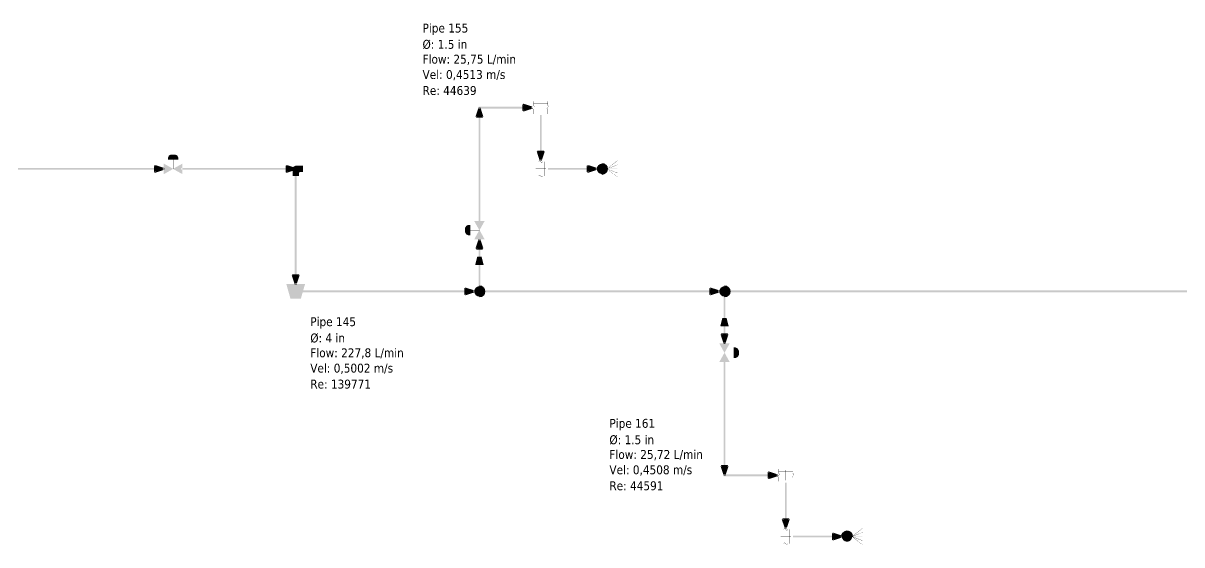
# Model space of a CAD drawing. Header units: inches. Extents: x 0.44 to 8.19, y 2.8 to 6.21.
# Drawn here: x 5.956 to 7.014, y 3.555 to 4.031 of the extents above; entities that cross this region are included whole.
import ezdxf

# ---------------------------------------------------------------- set-up
doc = ezdxf.new("R2010")
doc.units = ezdxf.units.IN
doc.header["$MEASUREMENT"] = 0
for name, color, linetype in [('PDF2_Geometry', 7, 'Continuous'), ('PDF2_Solid Fills', 7, 'Continuous'), ('PDF2_Text', 7, 'Continuous')]:
    doc.layers.add(name, color=color, linetype=linetype)
doc.styles.add('PDF Tahoma', font='tahoma.ttf')

msp = doc.modelspace()

# ---------------------------------------------------------------- hatches: boundary and pattern name
at = {"layer": 'PDF2_Solid Fills', "transparency": 33554687}
h = msp.add_hatch(color=256, dxfattribs=at)
h.paths.add_polyline_path([(6.4134, 3.9576), (6.4218, 3.9548), (6.4218, 3.9532), (6.4134, 3.9505), (6.4123, 3.9512), (6.4123, 3.9568)], flags=0)
h.paths.add_polyline_path([(6.414, 3.9568), (6.414, 3.9512), (6.4131, 3.9512), (6.4129, 3.952), (6.4213, 3.9548), (6.4216, 3.954), (6.4213, 3.9532), (6.4129, 3.9561), (6.4131, 3.9568)], flags=0)
for points in [[(6.4226, 3.9596), (6.4226, 3.9577), (6.4224, 3.9577), (6.4224, 3.9597), (6.4226, 3.9597)], [(6.4226, 3.9578), (6.4226, 3.9558), (6.4224, 3.9558), (6.4224, 3.9578), (6.4226, 3.9578)], [(6.4355, 3.9577), (6.4224, 3.9577), (6.4224, 3.9578), (6.4356, 3.9578), (6.4356, 3.9577)], [(6.4289, 3.9494), (6.4289, 3.9588), (6.4291, 3.9588), (6.4291, 3.9493), (6.4289, 3.9493)], [(6.4356, 3.9596), (6.4356, 3.9577), (6.4354, 3.9577), (6.4354, 3.9597), (6.4356, 3.9597)], [(6.4354, 3.9559), (6.4354, 3.9578), (6.4356, 3.9578), (6.4356, 3.9558), (6.4354, 3.9558)], [(6.4234, 3.9549), (6.4216, 3.953), (6.4214, 3.9531), (6.4234, 3.9551), (6.4235, 3.955)], [(6.4216, 3.9532), (6.4226, 3.9522), (6.4225, 3.952), (6.4224, 3.9521), (6.4215, 3.9531), (6.4214, 3.9531), (6.4216, 3.9532)], [(6.4225, 3.9559), (6.4235, 3.955), (6.4234, 3.9549), (6.4224, 3.9559), (6.4225, 3.956)], [(6.4226, 3.9522), (6.4226, 3.9502), (6.4224, 3.9502), (6.4224, 3.9523), (6.4226, 3.9523)], [(6.4225, 3.9504), (6.4356, 3.9504), (6.4356, 3.9502), (6.4224, 3.9502), (6.4224, 3.9504)], [(6.4226, 3.9503), (6.4226, 3.9483), (6.4224, 3.9483), (6.4224, 3.9504), (6.4226, 3.9504)], [(6.429, 3.9495), (6.4319, 3.9495), (6.4319, 3.9493), (6.4289, 3.9493), (6.4289, 3.9495)], [(6.4345, 3.9532), (6.4364, 3.955), (6.4365, 3.9551), (6.4366, 3.955), (6.4365, 3.9549), (6.4346, 3.9531), (6.4346, 3.953), (6.4345, 3.9531)], [(6.4354, 3.9521), (6.4345, 3.9531), (6.4345, 3.9531), (6.4346, 3.9532), (6.4346, 3.9532), (6.4356, 3.9523), (6.4357, 3.9522), (6.4355, 3.952)], [(6.4364, 3.9549), (6.4354, 3.9558), (6.4354, 3.9559), (6.4355, 3.956), (6.4366, 3.955), (6.4365, 3.9549)], [(6.4354, 3.9503), (6.4354, 3.9523), (6.4356, 3.9523), (6.4356, 3.9502), (6.4354, 3.9502)], [(6.4356, 3.9503), (6.4356, 3.9483), (6.4354, 3.9483), (6.4354, 3.9504), (6.4356, 3.9504)], [(6.0933, 3.8981), (6.0933, 3.9066), (6.0935, 3.9066), (6.0935, 3.898), (6.0933, 3.898)], [(6.4253, 3.9046), (6.4233, 3.9046), (6.4233, 3.9047), (6.4253, 3.9047), (6.4253, 3.9046)], [(6.4271, 3.9046), (6.4252, 3.9046), (6.4252, 3.9047), (6.4272, 3.9047), (6.4272, 3.9046)], [(6.4253, 3.9046), (6.4253, 3.8915), (6.4252, 3.8915), (6.4252, 3.9047), (6.4253, 3.9047)], [(6.4281, 3.9055), (6.4271, 3.9045), (6.427, 3.9046), (6.4271, 3.9047), (6.428, 3.9057), (6.4281, 3.9057), (6.4282, 3.9055)], [(6.4298, 3.9036), (6.4279, 3.9055), (6.4281, 3.9057), (6.4301, 3.9037), (6.4299, 3.9036)], [(6.4309, 3.9046), (6.43, 3.9036), (6.4299, 3.9036), (6.4298, 3.9037), (6.4298, 3.9038), (6.4308, 3.9047), (6.4309, 3.9047), (6.431, 3.9046)], [(6.4327, 3.9046), (6.4308, 3.9046), (6.4308, 3.9047), (6.4328, 3.9047), (6.4328, 3.9046)], [(6.4326, 3.8916), (6.4326, 3.9047), (6.4328, 3.9047), (6.4328, 3.8915), (6.4326, 3.8915)], [(6.4346, 3.9046), (6.4326, 3.9046), (6.4326, 3.9047), (6.4347, 3.9047), (6.4347, 3.9046)], [(6.4895, 3.8982), (6.4989, 3.9057), (6.4989, 3.9057), (6.499, 3.9055), (6.499, 3.9055), (6.4896, 3.8981), (6.4896, 3.898), (6.4895, 3.8981)], [(6.4243, 3.8982), (6.4338, 3.8982), (6.4338, 3.898), (6.4243, 3.898), (6.4243, 3.8982)], [(6.4244, 3.8981), (6.4244, 3.8952), (6.4243, 3.8952), (6.4243, 3.8982), (6.4244, 3.8982)], [(6.4896, 3.8981, 0.415165), (6.4849, 3.9028), (6.4849, 3.9028, 0.410695), (6.4803, 3.8981), (6.4803, 3.8981, 0.410694), (6.4849, 3.8934), (6.4849, 3.8934, 0.415164)], [(6.4849, 3.8982), (6.499, 3.8982), (6.499, 3.898), (6.4849, 3.898), (6.4849, 3.8982)], [(6.4896, 3.8982), (6.4989, 3.9019), (6.499, 3.902), (6.499, 3.9018), (6.499, 3.9017), (6.4896, 3.8981), (6.4895, 3.898), (6.4895, 3.8982)], [(6.4896, 3.8982), (6.499, 3.8907), (6.499, 3.8907), (6.4989, 3.8905), (6.4989, 3.8906), (6.4895, 3.8981), (6.4895, 3.8981), (6.4896, 3.8982)], [(6.4896, 3.8982), (6.499, 3.8945), (6.499, 3.8944), (6.499, 3.8943), (6.4989, 3.8943), (6.4896, 3.8981), (6.4895, 3.8981), (6.4895, 3.8982)], [(6.4253, 3.8915), (6.4233, 3.8915), (6.4233, 3.8917), (6.4253, 3.8917), (6.4253, 3.8915)], [(6.4253, 3.8917), (6.4272, 3.8917), (6.4272, 3.8915), (6.4252, 3.8915), (6.4252, 3.8917)], [(6.4271, 3.8917), (6.4281, 3.8926), (6.4282, 3.8925), (6.4272, 3.8915), (6.4271, 3.8914), (6.427, 3.8916)], [(6.4281, 3.8926), (6.43, 3.8907), (6.4301, 3.8906), (6.4299, 3.8905), (6.4298, 3.8906), (6.428, 3.8925), (6.4279, 3.8925), (6.4281, 3.8926)], [(6.4298, 3.8907), (6.4308, 3.8917), (6.4309, 3.8917), (6.431, 3.8916), (6.4309, 3.8915), (6.43, 3.8906), (6.4299, 3.8905), (6.4298, 3.8906)], [(6.4309, 3.8917), (6.4328, 3.8917), (6.4328, 3.8915), (6.4308, 3.8915), (6.4308, 3.8917)], [(6.4346, 3.8915), (6.4326, 3.8915), (6.4326, 3.8917), (6.4347, 3.8917), (6.4347, 3.8915)], [(6.373, 3.8421), (6.3646, 3.8421), (6.3646, 3.8423), (6.3732, 3.8423), (6.3732, 3.8421)], [(6.3777, 3.7862, 0.415164), (6.373, 3.7909), (6.373, 3.7909, 0.409605), (6.3684, 3.7862), (6.3684, 3.7862, 0.408515), (6.373, 3.7816), (6.373, 3.7816, 0.414077)], [(6.6015, 3.7862, 0.414071), (6.5968, 3.7909), (6.5968, 3.7909, 0.410694), (6.5921, 3.7862), (6.5921, 3.7862, 0.409605), (6.5968, 3.7816), (6.5968, 3.7816, 0.412984)], [(6.5968, 3.7304), (6.6053, 3.7304), (6.6053, 3.7303), (6.5967, 3.7303), (6.5967, 3.7304)], [(6.6472, 3.6193), (6.6453, 3.6174), (6.6451, 3.6175), (6.6452, 3.6176), (6.6471, 3.6194), (6.6471, 3.6195), (6.6472, 3.6194)], [(6.6463, 3.624), (6.6463, 3.6221), (6.6461, 3.6221), (6.6461, 3.6241), (6.6463, 3.6241)], [(6.6463, 3.6222), (6.6463, 3.6202), (6.6461, 3.6202), (6.6461, 3.6222), (6.6463, 3.6222)], [(6.6592, 3.6221), (6.6461, 3.6221), (6.6461, 3.6222), (6.6593, 3.6222), (6.6593, 3.6221)], [(6.6463, 3.6204), (6.6472, 3.6194), (6.6472, 3.6194), (6.6471, 3.6192), (6.6462, 3.6202), (6.6461, 3.6203), (6.6462, 3.6204)], [(6.6527, 3.6138), (6.6527, 3.6232), (6.6528, 3.6232), (6.6528, 3.6137), (6.6527, 3.6137)], [(6.6583, 3.6176), (6.6602, 3.6195), (6.6603, 3.6194), (6.6603, 3.6193), (6.6584, 3.6175), (6.6583, 3.6174), (6.6582, 3.6175)], [(6.6601, 3.6193), (6.6592, 3.6202), (6.6591, 3.6203), (6.6592, 3.6204), (6.6603, 3.6194), (6.6602, 3.6192)], [(6.6593, 3.624), (6.6593, 3.6221), (6.6592, 3.6221), (6.6592, 3.6241), (6.6593, 3.6241)], [(6.6592, 3.6203), (6.6592, 3.6222), (6.6593, 3.6222), (6.6593, 3.6202), (6.6592, 3.6202)], [(6.6453, 3.6176), (6.6463, 3.6166), (6.6462, 3.6165), (6.6452, 3.6175), (6.6451, 3.6175), (6.6453, 3.6176)], [(6.6463, 3.6166), (6.6463, 3.6146), (6.6461, 3.6146), (6.6461, 3.6166), (6.6463, 3.6166)], [(6.6462, 3.6148), (6.6593, 3.6148), (6.6593, 3.6146), (6.6461, 3.6146), (6.6461, 3.6148)], [(6.6463, 3.6147), (6.6463, 3.6128), (6.6461, 3.6128), (6.6461, 3.6148), (6.6463, 3.6148)], [(6.6527, 3.6139), (6.6556, 3.6139), (6.6556, 3.6137), (6.6527, 3.6137), (6.6527, 3.6139)], [(6.6592, 3.6165), (6.6582, 3.6175), (6.6583, 3.6176), (6.6593, 3.6166), (6.6594, 3.6166), (6.6592, 3.6165)], [(6.6592, 3.6147), (6.6592, 3.6166), (6.6593, 3.6166), (6.6593, 3.6146), (6.6592, 3.6146)], [(6.6593, 3.6147), (6.6593, 3.6128), (6.6592, 3.6128), (6.6592, 3.6148), (6.6593, 3.6148)], [(6.649, 3.569), (6.647, 3.569), (6.647, 3.5691), (6.6491, 3.5691), (6.6491, 3.569)], [(6.6509, 3.569), (6.6489, 3.569), (6.6489, 3.5691), (6.6509, 3.5691), (6.6509, 3.569)], [(6.6491, 3.569), (6.6491, 3.5559), (6.6489, 3.5559), (6.6489, 3.5691), (6.6491, 3.5691)], [(6.6519, 3.5699), (6.6509, 3.569), (6.6509, 3.5689), (6.6508, 3.5691), (6.6518, 3.5701), (6.6519, 3.57)], [(6.6536, 3.568), (6.6517, 3.5699), (6.6517, 3.57), (6.6518, 3.5701), (6.6519, 3.57), (6.6537, 3.5681), (6.6538, 3.5681), (6.6536, 3.568)], [(6.6547, 3.569), (6.6537, 3.568), (6.6536, 3.568), (6.6535, 3.5681), (6.6536, 3.5681), (6.6545, 3.5691), (6.6546, 3.5692), (6.6547, 3.569)], [(6.6565, 3.569), (6.6545, 3.569), (6.6545, 3.5691), (6.6565, 3.5691), (6.6565, 3.569)], [(6.6564, 3.556), (6.6564, 3.5691), (6.6565, 3.5691), (6.6565, 3.5559), (6.6564, 3.5559)], [(6.6583, 3.569), (6.6564, 3.569), (6.6564, 3.5691), (6.6584, 3.5691), (6.6584, 3.569)], [(6.7133, 3.5625, 0.415163), (6.7087, 3.5672), (6.7087, 3.5672, 0.414673), (6.704, 3.5625), (6.704, 3.5625, 0.410199), (6.7087, 3.5578), (6.7087, 3.5578, 0.410694)], [(6.7133, 3.5626), (6.7226, 3.57), (6.7227, 3.5701), (6.7228, 3.5699), (6.7227, 3.5699), (6.7134, 3.5624), (6.7133, 3.5624), (6.7132, 3.5625)], [(6.7133, 3.5626), (6.7226, 3.5663), (6.7227, 3.5663), (6.7228, 3.5662), (6.7227, 3.5662), (6.7134, 3.5624), (6.7133, 3.5624), (6.7132, 3.5626)], [(6.649, 3.5559), (6.647, 3.5559), (6.647, 3.556), (6.6491, 3.556), (6.6491, 3.5559)], [(6.6481, 3.5626), (6.6575, 3.5626), (6.6575, 3.5624), (6.648, 3.5624), (6.648, 3.5626)], [(6.6482, 3.5625), (6.6482, 3.5596), (6.648, 3.5596), (6.648, 3.5626), (6.6482, 3.5626)], [(6.649, 3.556), (6.6509, 3.556), (6.6509, 3.5559), (6.6489, 3.5559), (6.6489, 3.556)], [(6.6508, 3.556), (6.6518, 3.557), (6.6519, 3.5569), (6.6509, 3.5559), (6.6508, 3.556)], [(6.6519, 3.557), (6.6538, 3.5551), (6.6536, 3.555), (6.6517, 3.5569), (6.6518, 3.557)], [(6.6536, 3.5551), (6.6546, 3.5561), (6.6547, 3.556), (6.6547, 3.5559), (6.6537, 3.555), (6.6536, 3.555), (6.6535, 3.5551)], [(6.6546, 3.556), (6.6565, 3.556), (6.6565, 3.5559), (6.6545, 3.5559), (6.6545, 3.556)], [(6.6583, 3.5559), (6.6564, 3.5559), (6.6564, 3.556), (6.6584, 3.556), (6.6584, 3.5559)], [(6.7087, 3.5626), (6.7227, 3.5626), (6.7227, 3.5624), (6.7086, 3.5624), (6.7086, 3.5626)], [(6.7134, 3.5626), (6.7227, 3.5551), (6.7228, 3.5551), (6.7227, 3.555), (6.7226, 3.555), (6.7133, 3.5624), (6.7132, 3.5625), (6.7133, 3.5626)], [(6.7134, 3.5626), (6.7227, 3.5589), (6.7228, 3.5588), (6.7227, 3.5587), (6.7226, 3.5587), (6.7133, 3.5624), (6.7132, 3.5624), (6.7133, 3.5626)]]:
    msp.add_hatch(color=256, dxfattribs=at).paths.add_polyline_path(points)
h = msp.add_hatch(color=256, dxfattribs=at)
h.paths.add_polyline_path([(6.3695, 3.9459), (6.3723, 3.9543), (6.3739, 3.9543), (6.3766, 3.9459), (6.3759, 3.9448), (6.3703, 3.9448)], flags=0)
h.paths.add_polyline_path([(6.3703, 3.9465), (6.3759, 3.9465), (6.3759, 3.9456), (6.3751, 3.9454), (6.3723, 3.9538), (6.373, 3.954), (6.3739, 3.9538), (6.371, 3.9454), (6.3703, 3.9456)], flags=0)
at = {"layer": 'PDF2_Solid Fills', "true_color": 0x00ff24, "transparency": 33554687}
for points in [[(6.373, 3.9549), (6.414, 3.9549), (6.414, 3.9532), (6.3722, 3.9532), (6.3722, 3.9549)], [(6.3722, 3.8506), (6.3722, 3.9465), (6.3739, 3.9465), (6.3739, 3.8497), (6.3722, 3.8497)], [(6.4298, 3.9466), (6.4298, 3.9131), (6.4282, 3.9131), (6.4282, 3.9474), (6.4298, 3.9474)], [(6.4365, 3.8989), (6.4727, 3.8989), (6.4727, 3.8973), (6.4356, 3.8973), (6.4356, 3.8989)], [(6.3722, 3.7909), (6.3722, 3.8262), (6.3739, 3.8262), (6.3739, 3.7901), (6.3722, 3.7901)], [(6.5976, 3.7816), (6.5976, 3.7463), (6.596, 3.7463), (6.596, 3.7824), (6.5976, 3.7824)], [(6.5976, 3.7219), (6.5976, 3.626), (6.596, 3.626), (6.596, 3.7228), (6.5976, 3.7228)], [(6.5968, 3.6193), (6.6377, 3.6193), (6.6377, 3.6176), (6.596, 3.6176), (6.596, 3.6193)], [(6.6535, 3.611), (6.6535, 3.5775), (6.6519, 3.5775), (6.6519, 3.6118), (6.6535, 3.6118)], [(6.6602, 3.5634), (6.6965, 3.5634), (6.6965, 3.5617), (6.6593, 3.5617), (6.6593, 3.5634)]]:
    msp.add_hatch(color=100, dxfattribs=at).paths.add_polyline_path(points)
at = {"layer": 'PDF2_Solid Fills', "transparency": 33554687}
h = msp.add_hatch(color=256, dxfattribs=at)
h.paths.add_polyline_path([(6.4326, 3.9137), (6.4298, 3.9053), (6.4282, 3.9053), (6.4254, 3.9137), (6.4262, 3.9148), (6.4318, 3.9148)], flags=0)
h.paths.add_polyline_path([(6.4318, 3.9131), (6.4262, 3.9131), (6.4262, 3.914), (6.427, 3.9142), (6.4298, 3.9058), (6.429, 3.9055), (6.4282, 3.9058), (6.431, 3.9142), (6.4318, 3.914)], flags=0)
h = msp.add_hatch(color=256, dxfattribs=at)
h.paths.add_polyline_path([(6.0887, 3.9065), (6.0887, 3.9084), (6.0896, 3.9103), (6.0896, 3.9103), (6.0915, 3.9112), (6.0953, 3.9112), (6.0972, 3.9103), (6.0972, 3.9103), (6.0981, 3.9084), (6.0981, 3.9065), (6.0981, 3.9064), (6.0888, 3.9064)], flags=0)
h.paths.add_polyline_path([(6.0888, 3.9066), (6.098, 3.9066), (6.098, 3.9065), (6.098, 3.9065), (6.098, 3.9084), (6.098, 3.9084), (6.098, 3.9083), (6.0971, 3.9102), (6.0971, 3.9102), (6.0971, 3.9102), (6.0952, 3.9111), (6.0953, 3.9112), (6.0953, 3.9111), (6.0915, 3.9111), (6.0915, 3.9112), (6.0916, 3.9111), (6.0897, 3.9102), (6.0897, 3.9102), (6.0897, 3.9102), (6.0888, 3.9083), (6.0888, 3.9084), (6.0888, 3.9084), (6.0888, 3.9065), (6.0888, 3.9065)], flags=0)
at = {"layer": 'PDF2_Solid Fills', "true_color": 0xc0c0c0, "transparency": 33554687}
for points in [[(6.0888, 3.9065), (6.0888, 3.9084), (6.0897, 3.9102), (6.0915, 3.9112), (6.0953, 3.9112), (6.0971, 3.9102), (6.098, 3.9084), (6.098, 3.9065)], [(6.085, 3.9028), (6.085, 3.8934), (6.0934, 3.8981), (6.1018, 3.9028), (6.1018, 3.8934)], [(6.2025, 3.8916), (6.2025, 3.8981), (6.2034, 3.9), (6.2052, 3.9009), (6.2118, 3.9009), (6.2118, 3.8953), (6.209, 3.8953), (6.2081, 3.8944), (6.2081, 3.8916)], [(6.3647, 3.8375), (6.3628, 3.8375), (6.3609, 3.8384), (6.36, 3.8403), (6.36, 3.844), (6.3609, 3.8459), (6.3628, 3.8468), (6.3647, 3.8468)], [(6.3684, 3.8338), (6.3777, 3.8338), (6.3684, 3.8506), (6.3777, 3.8506)], [(6.3694, 3.8105), (6.3768, 3.8105), (6.3749, 3.8179), (6.3712, 3.8179)], [(6.2137, 3.7928), (6.1969, 3.7928), (6.2006, 3.7797), (6.2099, 3.7797)], [(6.593, 3.7546), (6.6005, 3.7546), (6.5986, 3.762), (6.5949, 3.762)], [(6.6015, 3.7387), (6.5921, 3.7387), (6.6015, 3.7219), (6.5921, 3.7219)], [(6.6052, 3.735), (6.607, 3.735), (6.6089, 3.7341), (6.6099, 3.7322), (6.6099, 3.7285), (6.6089, 3.7266), (6.607, 3.7256), (6.6052, 3.7256)]]:
    msp.add_hatch(color=9, dxfattribs=at).paths.add_polyline_path(points)
at = {"layer": 'PDF2_Solid Fills', "true_color": 0x0089ff, "transparency": 33554687}
for points in [[(5.1425, 3.8989), (6.0775, 3.8989), (6.0775, 3.8973), (5.1417, 3.8973), (5.1417, 3.8989)], [(6.1018, 3.8989), (6.1977, 3.8989), (6.1977, 3.8973), (6.101, 3.8973), (6.101, 3.8989)], [(6.2061, 3.8981), (6.2061, 3.8003), (6.2044, 3.8003), (6.2044, 3.8989), (6.2061, 3.8989)]]:
    msp.add_hatch(color=150, dxfattribs=at).paths.add_polyline_path(points)
at = {"layer": 'PDF2_Solid Fills', "transparency": 33554687}
h = msp.add_hatch(color=256, dxfattribs=at)
h.paths.add_polyline_path([(6.0769, 3.9017), (6.0853, 3.8989), (6.0853, 3.8973), (6.0769, 3.8945), (6.0758, 3.8953), (6.0758, 3.9009)], flags=0)
h.paths.add_polyline_path([(6.0775, 3.9009), (6.0775, 3.8953), (6.0766, 3.8953), (6.0763, 3.8961), (6.0847, 3.8989), (6.085, 3.8981), (6.0847, 3.8973), (6.0763, 3.9001), (6.0766, 3.9009)], flags=0)
h = msp.add_hatch(color=256, dxfattribs=at)
h.paths.add_polyline_path([(6.0851, 3.9028), (6.0851, 3.8934), (6.085, 3.8934), (6.085, 3.8935), (6.0934, 3.8982), (6.1017, 3.9028), (6.1019, 3.9028), (6.1019, 3.8934), (6.1017, 3.8934), (6.085, 3.9027), (6.085, 3.9028)], flags=0)
h.paths.add_polyline_path([(6.0851, 3.9028), (6.1018, 3.8935), (6.1018, 3.8934), (6.1017, 3.8934), (6.1017, 3.9028), (6.1018, 3.9028), (6.1018, 3.9027), (6.0934, 3.8981), (6.0851, 3.8934), (6.0849, 3.8934), (6.0849, 3.9028)], flags=0)
h = msp.add_hatch(color=256, dxfattribs=at)
h.paths.add_polyline_path([(6.1972, 3.9017), (6.2055, 3.8989), (6.2055, 3.8973), (6.1972, 3.8945), (6.196, 3.8953), (6.196, 3.9009)], flags=0)
h.paths.add_polyline_path([(6.1977, 3.9009), (6.1977, 3.8953), (6.1969, 3.8953), (6.1966, 3.8961), (6.205, 3.8989), (6.2052, 3.8981), (6.205, 3.8973), (6.1966, 3.9001), (6.1969, 3.9009)], flags=0)
at = {"layer": 'PDF2_Solid Fills', "true_color": 0x0089ff, "transparency": 33554687}
h = msp.add_hatch(color=150, dxfattribs=at)
h.paths.add_polyline_path([(6.2024, 3.8916), (6.2024, 3.8981), (6.2024, 3.8982), (6.2033, 3.9), (6.2034, 3.9001), (6.2052, 3.901), (6.2118, 3.901), (6.2119, 3.9009), (6.2119, 3.8953), (6.2118, 3.8952), (6.209, 3.8952), (6.209, 3.8953), (6.209, 3.8952), (6.2081, 3.8943), (6.2081, 3.8944), (6.2082, 3.8944), (6.2082, 3.8916), (6.2081, 3.8915), (6.2025, 3.8915)], flags=0)
h.paths.add_polyline_path([(6.2025, 3.8917), (6.2081, 3.8917), (6.2081, 3.8916), (6.208, 3.8916), (6.208, 3.8944), (6.209, 3.8954), (6.2118, 3.8954), (6.2118, 3.8953), (6.2117, 3.8953), (6.2117, 3.9009), (6.2118, 3.9009), (6.2118, 3.9008), (6.2052, 3.9008), (6.2052, 3.9009), (6.2053, 3.9008), (6.2034, 3.8999), (6.2034, 3.9), (6.2034, 3.9), (6.2025, 3.8981), (6.2025, 3.8981), (6.2025, 3.8981), (6.2025, 3.8916), (6.2025, 3.8916)], flags=0)
at = {"layer": 'PDF2_Solid Fills', "transparency": 33554687}
h = msp.add_hatch(color=256, dxfattribs=at)
h.paths.add_polyline_path([(6.4722, 3.9017), (6.4805, 3.8989), (6.4805, 3.8973), (6.4722, 3.8945), (6.471, 3.8953), (6.471, 3.9009)], flags=0)
h.paths.add_polyline_path([(6.4727, 3.9009), (6.4727, 3.8953), (6.4719, 3.8953), (6.4716, 3.8961), (6.48, 3.8989), (6.4803, 3.8981), (6.48, 3.8973), (6.4716, 3.9001), (6.4719, 3.9009)], flags=0)
h = msp.add_hatch(color=256, dxfattribs=at)
h.paths.add_polyline_path([(6.4849, 3.9027, 0.420707), (6.4804, 3.8981)], flags=0)
h.paths.add_polyline_path([(6.4804, 3.8981, 0.420706), (6.4849, 3.8936)], flags=0)
h.paths.add_polyline_path([(6.4802, 3.8981, 0.412529), (6.4849, 3.8934)], flags=0)
h.paths.add_polyline_path([(6.4849, 3.9028, 0.413608), (6.4802, 3.8981)], flags=0)
h = msp.add_hatch(color=256, dxfattribs=at)
h.paths.add_polyline_path([(6.3684, 3.8339), (6.3777, 3.8339), (6.3777, 3.8338), (6.3777, 3.8338), (6.373, 3.8421), (6.3683, 3.8505), (6.3684, 3.8506), (6.3777, 3.8506), (6.3778, 3.8505), (6.3685, 3.8338), (6.3684, 3.8338)], flags=0)
h.paths.add_polyline_path([(6.3683, 3.8338), (6.3777, 3.8506), (6.3777, 3.8506), (6.3777, 3.8505), (6.3684, 3.8505), (6.3684, 3.8506), (6.3685, 3.8506), (6.3732, 3.8422), (6.3778, 3.8338), (6.3777, 3.8337), (6.3684, 3.8337)], flags=0)
h = msp.add_hatch(color=256, dxfattribs=at)
h.paths.add_polyline_path([(6.3647, 3.8375), (6.3628, 3.8375), (6.3609, 3.8384), (6.3609, 3.8384), (6.3599, 3.8403), (6.3599, 3.8441), (6.3609, 3.846), (6.3628, 3.8469), (6.3628, 3.8469), (6.3647, 3.8469), (6.3647, 3.8468), (6.3647, 3.8375)], flags=0)
h.paths.add_polyline_path([(6.3646, 3.8375), (6.3646, 3.8468), (6.3647, 3.8468), (6.3647, 3.8467), (6.3628, 3.8467), (6.3628, 3.8468), (6.3628, 3.8468), (6.361, 3.8458), (6.3609, 3.8459), (6.361, 3.8459), (6.3601, 3.844), (6.36, 3.844), (6.3601, 3.844), (6.3601, 3.8403), (6.36, 3.8403), (6.3601, 3.8403), (6.361, 3.8385), (6.3609, 3.8384), (6.361, 3.8385), (6.3628, 3.8376), (6.3628, 3.8375), (6.3628, 3.8376), (6.3647, 3.8376), (6.3647, 3.8375)], flags=0)
h = msp.add_hatch(color=256, dxfattribs=at)
h.paths.add_polyline_path([(6.3695, 3.8257), (6.3723, 3.834), (6.3739, 3.834), (6.3766, 3.8257), (6.3759, 3.8245), (6.3703, 3.8245)], flags=0)
h.paths.add_polyline_path([(6.3703, 3.8262), (6.3759, 3.8262), (6.3759, 3.8254), (6.3751, 3.8251), (6.3723, 3.8335), (6.373, 3.8338), (6.3739, 3.8335), (6.371, 3.8251), (6.3703, 3.8254)], flags=0)
at = {"layer": 'PDF2_Solid Fills', "true_color": 0x00ff24, "transparency": 33554687}
h = msp.add_hatch(color=100, dxfattribs=at)
h.paths.add_polyline_path([(6.3694, 3.8105), (6.3768, 3.8105), (6.3768, 3.8105), (6.3767, 3.8104), (6.3748, 3.8179), (6.3749, 3.8179), (6.3749, 3.8179), (6.3712, 3.8179), (6.3712, 3.8179), (6.3713, 3.8179), (6.3694, 3.8104), (6.3694, 3.8105)], flags=0)
h.paths.add_polyline_path([(6.3692, 3.8105), (6.3711, 3.818), (6.3712, 3.818), (6.3749, 3.818), (6.375, 3.818), (6.3769, 3.8105), (6.3768, 3.8104), (6.3694, 3.8104)], flags=0)
at = {"layer": 'PDF2_Solid Fills', "transparency": 33554687}
h = msp.add_hatch(color=256, dxfattribs=at)
h.paths.add_polyline_path([(6.2089, 3.8009), (6.2061, 3.7925), (6.2045, 3.7925), (6.2017, 3.8009), (6.2025, 3.802), (6.2081, 3.802)], flags=0)
h.paths.add_polyline_path([(6.2081, 3.8003), (6.2025, 3.8003), (6.2025, 3.8012), (6.2032, 3.8014), (6.2061, 3.793), (6.2052, 3.7928), (6.2045, 3.793), (6.2072, 3.8014), (6.2081, 3.8012)], flags=0)
h = msp.add_hatch(color=256, dxfattribs=at)
h.paths.add_polyline_path([(6.2137, 3.7927), (6.1969, 3.7927), (6.1969, 3.7928), (6.1969, 3.7928), (6.2007, 3.7797), (6.2006, 3.7797), (6.2006, 3.7798), (6.2099, 3.7798), (6.2099, 3.7797), (6.2098, 3.7797), (6.2136, 3.7928), (6.2137, 3.7928)], flags=0)
h.paths.add_polyline_path([(6.2138, 3.7928), (6.21, 3.7797), (6.2099, 3.7796), (6.2006, 3.7796), (6.2005, 3.7797), (6.1968, 3.7928), (6.1969, 3.7929), (6.2137, 3.7929)], flags=0)
h = msp.add_hatch(color=256, dxfattribs=at)
h.paths.add_polyline_path([(6.3603, 3.7898), (6.3687, 3.7871), (6.3687, 3.7854), (6.3603, 3.7827), (6.3592, 3.7834), (6.3592, 3.7891)], flags=0)
h.paths.add_polyline_path([(6.3608, 3.7891), (6.3608, 3.7834), (6.36, 3.7834), (6.3598, 3.7842), (6.3682, 3.7871), (6.3684, 3.7862), (6.3682, 3.7854), (6.3598, 3.7882), (6.36, 3.7891)], flags=0)
h = msp.add_hatch(color=256, dxfattribs=at)
h.paths.add_polyline_path([(6.3777, 3.7862, 0.417532), (6.373, 3.7908)], flags=0)
h.paths.add_polyline_path([(6.373, 3.7908, 0.418964), (6.3685, 3.7862)], flags=0)
h.paths.add_polyline_path([(6.3685, 3.7862, 0.418473), (6.373, 3.7817)], flags=0)
h.paths.add_polyline_path([(6.373, 3.7817, 0.41703), (6.3777, 3.7862)], flags=0)
h.paths.add_polyline_path([(6.3683, 3.7862, 0.413719), (6.373, 3.7815)], flags=0)
h.paths.add_polyline_path([(6.373, 3.791, 0.414201), (6.3683, 3.7862)], flags=0)
h = msp.add_hatch(color=256, dxfattribs=at)
h.paths.add_polyline_path([(6.584, 3.7898), (6.5924, 3.7871), (6.5924, 3.7854), (6.584, 3.7827), (6.5829, 3.7834), (6.5829, 3.7891)], flags=0)
h.paths.add_polyline_path([(6.5846, 3.7891), (6.5846, 3.7834), (6.5838, 3.7834), (6.5835, 3.7842), (6.5918, 3.7871), (6.5921, 3.7862), (6.5918, 3.7854), (6.5835, 3.7882), (6.5838, 3.7891)], flags=0)
h = msp.add_hatch(color=256, dxfattribs=at)
h.paths.add_polyline_path([(6.6014, 3.7862, 0.416428), (6.5968, 3.7908)], flags=0)
h.paths.add_polyline_path([(6.5968, 3.7908, 0.420079), (6.5922, 3.7862)], flags=0)
h.paths.add_polyline_path([(6.5922, 3.7862, 0.41959), (6.5968, 3.7817)], flags=0)
h.paths.add_polyline_path([(6.5968, 3.7817, 0.415925), (6.6014, 3.7862)], flags=0)
h.paths.add_polyline_path([(6.5921, 3.7862, 0.414201), (6.5968, 3.7815)], flags=0)
h.paths.add_polyline_path([(6.5968, 3.791, 0.414684), (6.5921, 3.7862)], flags=0)
at = {"layer": 'PDF2_Solid Fills', "true_color": 0x00ffa8, "transparency": 33554687}
msp.add_hatch(color=120, dxfattribs=at).paths.add_polyline_path([(6.2118, 3.7871), (6.3608, 3.7871), (6.3608, 3.7854), (6.2109, 3.7854), (6.2109, 3.7871)])
at = {"layer": 'PDF2_Solid Fills', "true_color": 0x00ff8b, "transparency": 33554687}
msp.add_hatch(color=110, dxfattribs=at).paths.add_polyline_path([(6.3777, 3.7871), (6.5846, 3.7871), (6.5846, 3.7854), (6.3769, 3.7854), (6.3769, 3.7871)])
at = {"layer": 'PDF2_Solid Fills', "true_color": 0x00ff71, "transparency": 33554687}
msp.add_hatch(color=110, dxfattribs=at).paths.add_polyline_path([(6.6015, 3.7871), (7.1439, 3.7871), (7.1439, 3.7854), (6.6006, 3.7854), (6.6006, 3.7871)])
at = {"layer": 'PDF2_Solid Fills', "true_color": 0x00ff24, "transparency": 33554687}
h = msp.add_hatch(color=100, dxfattribs=at)
h.paths.add_polyline_path([(6.593, 3.7546), (6.6005, 3.7546), (6.6005, 3.7546), (6.6004, 3.7545), (6.5986, 3.762), (6.5987, 3.762), (6.5987, 3.7619), (6.5949, 3.7619), (6.5949, 3.762), (6.595, 3.762), (6.5932, 3.7545), (6.593, 3.7546)], flags=0)
h.paths.add_polyline_path([(6.593, 3.7546), (6.5948, 3.762), (6.5949, 3.7621), (6.5987, 3.7621), (6.5987, 3.762), (6.6006, 3.7546), (6.6005, 3.7544), (6.593, 3.7544)], flags=0)
at = {"layer": 'PDF2_Solid Fills', "transparency": 33554687}
h = msp.add_hatch(color=256, dxfattribs=at)
h.paths.add_polyline_path([(6.6004, 3.7468), (6.5976, 3.7384), (6.596, 3.7384), (6.5932, 3.7468), (6.594, 3.7479), (6.5996, 3.7479)], flags=0)
h.paths.add_polyline_path([(6.5996, 3.7463), (6.594, 3.7463), (6.594, 3.7471), (6.5948, 3.7473), (6.5976, 3.739), (6.5968, 3.7387), (6.596, 3.739), (6.5988, 3.7473), (6.5996, 3.7471)], flags=0)
h = msp.add_hatch(color=256, dxfattribs=at)
h.paths.add_polyline_path([(6.6015, 3.7386), (6.5921, 3.7386), (6.5921, 3.7387), (6.5922, 3.7387), (6.5968, 3.7304), (6.6015, 3.7219), (6.6015, 3.7218), (6.5921, 3.7218), (6.5921, 3.7219), (6.6014, 3.7387), (6.6015, 3.7387)], flags=0)
h.paths.add_polyline_path([(6.6015, 3.7387), (6.5922, 3.7219), (6.5921, 3.7219), (6.5921, 3.722), (6.6015, 3.722), (6.6015, 3.7219), (6.6014, 3.7219), (6.5967, 3.7303), (6.5921, 3.7387), (6.5921, 3.7388), (6.6015, 3.7388)], flags=0)
h = msp.add_hatch(color=256, dxfattribs=at)
h.paths.add_polyline_path([(6.6052, 3.7351), (6.607, 3.7351), (6.6071, 3.735), (6.6089, 3.7341), (6.609, 3.7341), (6.6099, 3.7322), (6.6099, 3.7284), (6.609, 3.7266), (6.6089, 3.7265), (6.6071, 3.7256), (6.607, 3.7255), (6.6052, 3.7255), (6.6051, 3.7256), (6.6051, 3.735), (6.6052, 3.735)], flags=0)
h.paths.add_polyline_path([(6.6053, 3.735), (6.6053, 3.7256), (6.6052, 3.7256), (6.6052, 3.7257), (6.607, 3.7257), (6.607, 3.7256), (6.607, 3.7257), (6.6089, 3.7267), (6.6089, 3.7266), (6.6088, 3.7266), (6.6098, 3.7285), (6.6099, 3.7285), (6.6098, 3.7285), (6.6098, 3.7322), (6.6099, 3.7322), (6.6098, 3.7322), (6.6088, 3.734), (6.6089, 3.7341), (6.6089, 3.7339), (6.607, 3.7349), (6.607, 3.735), (6.607, 3.7349), (6.6052, 3.7349), (6.6052, 3.735)], flags=0)
h = msp.add_hatch(color=256, dxfattribs=at)
h.paths.add_polyline_path([(6.6004, 3.6266), (6.5976, 3.6182), (6.596, 3.6182), (6.5932, 3.6266), (6.594, 3.6277), (6.5996, 3.6277)], flags=0)
h.paths.add_polyline_path([(6.5996, 3.626), (6.594, 3.626), (6.594, 3.6268), (6.5948, 3.6271), (6.5976, 3.6187), (6.5968, 3.6184), (6.596, 3.6187), (6.5988, 3.6271), (6.5996, 3.6268)], flags=0)
h = msp.add_hatch(color=256, dxfattribs=at)
h.paths.add_polyline_path([(6.6372, 3.622), (6.6455, 3.6192), (6.6455, 3.6177), (6.6372, 3.6149), (6.6361, 3.6157), (6.6361, 3.6213)], flags=0)
h.paths.add_polyline_path([(6.6377, 3.6213), (6.6377, 3.6157), (6.6369, 3.6157), (6.6366, 3.6164), (6.645, 3.6192), (6.6453, 3.6184), (6.645, 3.6177), (6.6366, 3.6204), (6.6369, 3.6213)], flags=0)
h = msp.add_hatch(color=256, dxfattribs=at)
h.paths.add_polyline_path([(6.6563, 3.5781), (6.6535, 3.5697), (6.652, 3.5697), (6.6491, 3.5781), (6.65, 3.5792), (6.6555, 3.5792)], flags=0)
h.paths.add_polyline_path([(6.6555, 3.5775), (6.65, 3.5775), (6.65, 3.5783), (6.6507, 3.5786), (6.6535, 3.5703), (6.6527, 3.57), (6.652, 3.5703), (6.6547, 3.5786), (6.6555, 3.5783)], flags=0)
h = msp.add_hatch(color=256, dxfattribs=at)
h.paths.add_polyline_path([(6.6959, 3.5661), (6.7043, 3.5633), (6.7043, 3.5617), (6.6959, 3.5589), (6.6948, 3.5597), (6.6948, 3.5653)], flags=0)
h.paths.add_polyline_path([(6.6965, 3.5653), (6.6965, 3.5597), (6.6956, 3.5597), (6.6954, 3.5605), (6.7037, 3.5633), (6.704, 3.5625), (6.7037, 3.5617), (6.6954, 3.5645), (6.6956, 3.5653)], flags=0)
h = msp.add_hatch(color=256, dxfattribs=at)
h.paths.add_polyline_path([(6.7132, 3.5625, 0.417532), (6.7087, 3.5671)], flags=0)
h.paths.add_polyline_path([(6.7087, 3.5671, 0.41703), (6.7041, 3.5625)], flags=0)
h.paths.add_polyline_path([(6.7041, 3.5625, 0.41959), (6.7087, 3.5579)], flags=0)
h.paths.add_polyline_path([(6.7087, 3.5579, 0.42008), (6.7132, 3.5625)], flags=0)
h.paths.add_polyline_path([(6.7087, 3.5578, 0.414685), (6.7134, 3.5625)], flags=0)
h.paths.add_polyline_path([(6.7039, 3.5625, 0.4142), (6.7087, 3.5578)], flags=0)

# ---------------------------------------------------------------- linework, layer by layer
at = {"layer": 'PDF2_Geometry', "lineweight": 35, "transparency": 33554687}
for points in [[(6.4849, 3.9028), (6.4875, 3.9028), (6.4897, 3.9007), (6.4897, 3.8981)], [(6.4895, 3.8981), (6.4895, 3.9007), (6.4875, 3.9027), (6.4849, 3.9027)], [(6.4849, 3.8936), (6.4875, 3.8936), (6.4895, 3.8956), (6.4895, 3.8981)], [(6.4897, 3.8981), (6.4897, 3.8955), (6.4875, 3.8934), (6.4849, 3.8934)], [(6.373, 3.791), (6.3757, 3.791), (6.3778, 3.7888), (6.3778, 3.7862)], [(6.5968, 3.791), (6.5994, 3.791), (6.6016, 3.7888), (6.6016, 3.7862)], [(6.3778, 3.7862), (6.3778, 3.7836), (6.3757, 3.7815), (6.373, 3.7815)], [(6.6016, 3.7862), (6.6016, 3.7836), (6.5994, 3.7815), (6.5968, 3.7815)], [(6.7039, 3.5625), (6.7039, 3.5651), (6.7061, 3.5673), (6.7087, 3.5673)], [(6.7087, 3.5673), (6.7113, 3.5673), (6.7134, 3.5651), (6.7134, 3.5625)]]:
    msp.add_open_spline(points, degree=3, dxfattribs=at)
at = {"layer": 'PDF2_Solid Fills', "transparency": 33554687}
for points in [[(6.4131, 3.9568), (6.4216, 3.954), (6.4131, 3.9512)], [(6.3703, 3.9456), (6.373, 3.954), (6.3759, 3.9456)], [(6.4318, 3.914), (6.429, 3.9055), (6.4262, 3.914)], [(6.0766, 3.9009), (6.085, 3.8981), (6.0766, 3.8953)], [(6.1969, 3.9009), (6.2052, 3.8981), (6.1969, 3.8953)], [(6.4719, 3.9009), (6.4803, 3.8981), (6.4719, 3.8953)], [(6.3703, 3.8254), (6.373, 3.8338), (6.3759, 3.8254)], [(6.2081, 3.8012), (6.2052, 3.7928), (6.2025, 3.8012)], [(6.36, 3.7891), (6.3684, 3.7862), (6.36, 3.7834)], [(6.5838, 3.7891), (6.5921, 3.7862), (6.5838, 3.7834)], [(6.5996, 3.7471), (6.5968, 3.7387), (6.594, 3.7471)], [(6.5996, 3.6268), (6.5968, 3.6184), (6.594, 3.6268)], [(6.6369, 3.6213), (6.6453, 3.6184), (6.6369, 3.6157)], [(6.6555, 3.5783), (6.6527, 3.57), (6.65, 3.5783)], [(6.6956, 3.5653), (6.704, 3.5625), (6.6956, 3.5597)]]:
    msp.add_solid(points, dxfattribs=at)

# ---------------------------------------------------------------- texts
at = {"layer": 'PDF2_Text', "transparency": 33554687, "attachment_point": 4, "style": 'PDF Tahoma'}
for s, insert, char_height in [('Pipe 155', (6.3211, 4.0255), 0.00813), ('Ø: 1.5 in', (6.3211, 4.0116), 0.00813), ('Flow: 25,75 L/min', (6.3211, 3.9976), 0.008133), ('Vel: 0,4513 m/s', (6.3211, 3.9836), 0.008133), ('Re: 44639', (6.3211, 3.9696), 0.00813), ('Pipe 145', (6.2186, 3.7575), 0.00813), ('Ø: 4 in', (6.2186, 3.7436), 0.00813), ('Flow: 227,8 L/min', (6.2186, 3.7296), 0.008133), ('Vel: 0,5002 m/s', (6.2186, 3.7156), 0.008133), ('Re: 139771', (6.2186, 3.7016), 0.00813), ('Pipe 161', (6.4917, 3.6647), 0.00813), ('Ø: 1.5 in', (6.4917, 3.6507), 0.00813), ('Flow: 25,72 L/min', (6.4917, 3.6368), 0.008133), ('Vel: 0,4508 m/s', (6.4917, 3.6228), 0.008133), ('Re: 44591', (6.4917, 3.6088), 0.00813)]:
    msp.add_mtext(s, dxfattribs=dict(at, insert=insert, char_height=char_height))

doc.saveas('drawing.dxf')
